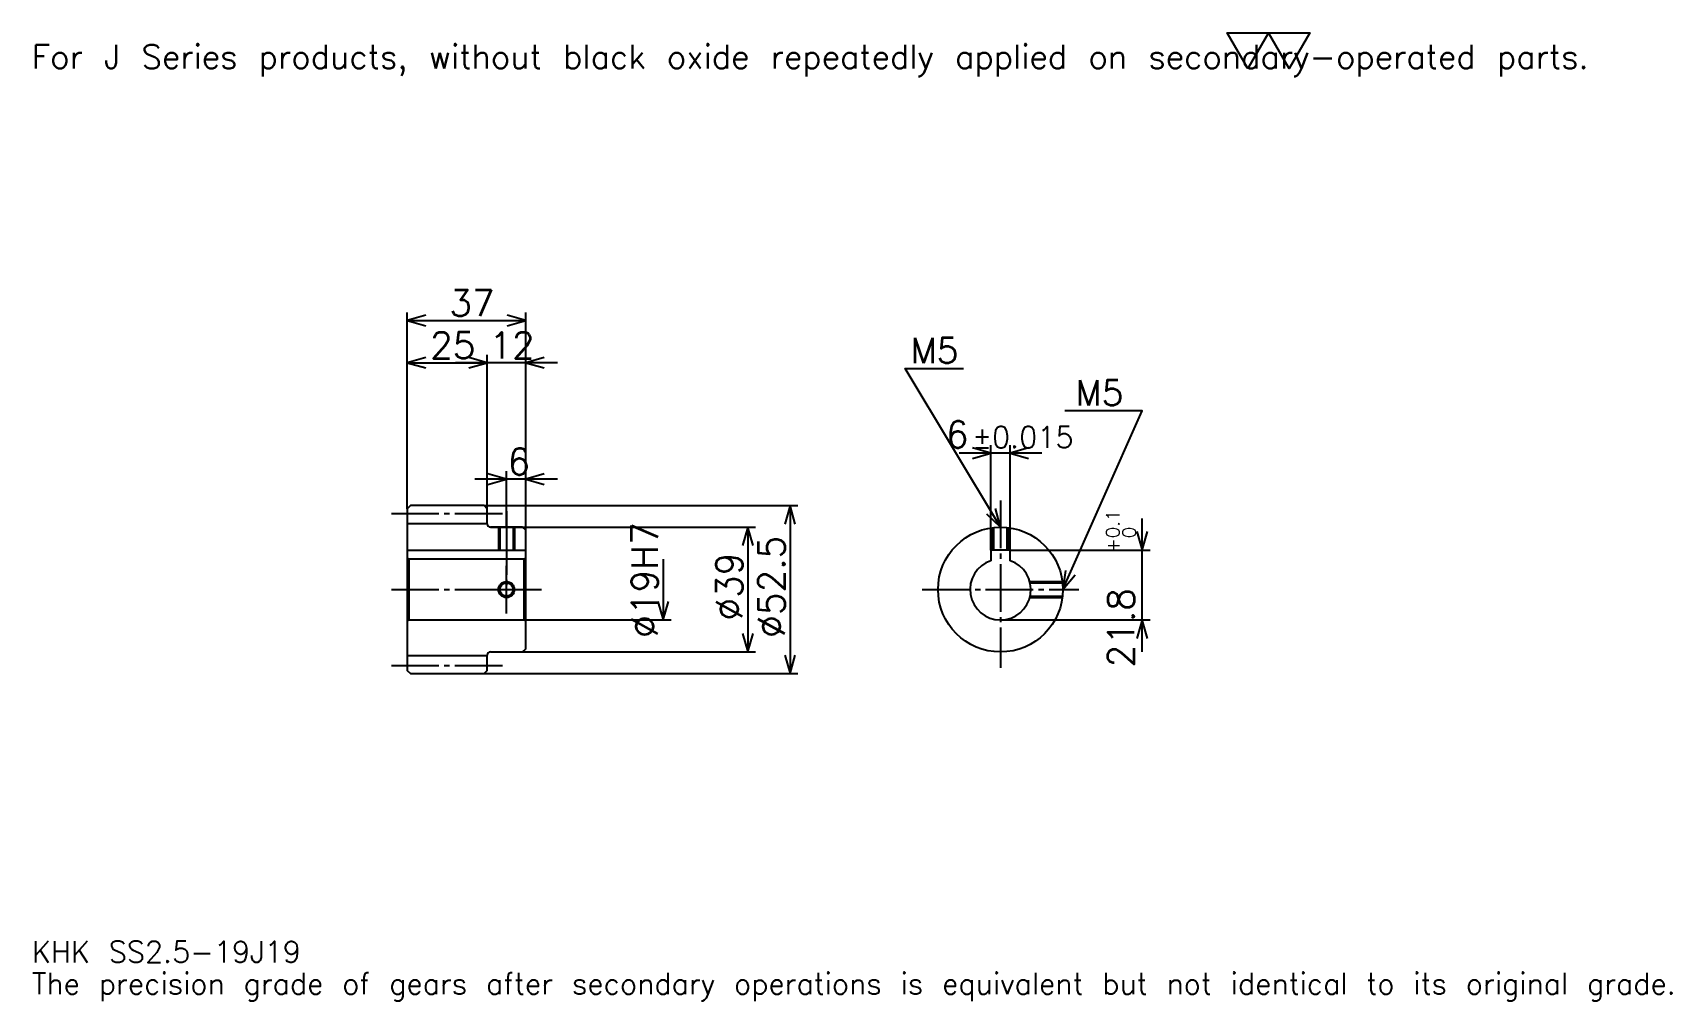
# Model space of a CAD drawing. Extents: x 17 to 529, y 6 to 309.
import ezdxf

# ---------------------------------------------------------------- set-up
doc = ezdxf.new("R2010")
doc.units = 0
doc.linetypes.add('DASHDOT', pattern=[19.826087, 14.869565, -1.652174, 1.652174, -1.652174])
doc.layers.get('0').update_dxf_attribs({"linetype": 'CONTINUOUS'})
doc.layers.add('DASHDOT', color=6, linetype='DASHDOT')
doc.styles.add('KANJI', font='TXT', dxfattribs={"bigfont": 'BIGFONT'})

msp = doc.modelspace()

# ---------------------------------------------------------------- linework, layer by layer
at = {"color": 5}
for p, q in [((133.826096, 160.902176), (133.826096, 221.206528)), ((170.826096, 160.902176), (170.826096, 221.206528)), ((133.826096, 218.728271), (170.826096, 218.728271)), ((133.826096, 205.510864), (158.826096, 205.510864)), ((180.739136, 205.510864), (148.913055, 205.510864)), ((158.826096, 160.902176), (158.826096, 207.989136)), ((316.195679, 146.952179), (316.195679, 179.760864)), ((322.195679, 146.952179), (322.195679, 179.760864)), ((332.108704, 177.282608), (306.282623, 177.282608)), ((180.739136, 169.163055), (154.913055, 169.163055)), ((164.826096, 160.902176), (164.826096, 171.641312)), ((133.826096, 159.902176), (133.826096, 160.902176)), ((157.826096, 160.902176), (170.826096, 160.902176)), ((158.826096, 159.902176), (158.826096, 160.902176)), ((164.826096, 154.152176), (164.826096, 160.902176)), ((164.826096, 154.152176), (164.826096, 160.902176)), ((170.826096, 160.902176), (255.913055, 160.902176)), ((170.826096, 153.152176), (170.826096, 160.902176)), ((253.434784, 160.902176), (253.434784, 108.402176)), ((159.826096, 154.152176), (170.826096, 154.152176)), ((170.826096, 154.152176), (242.695663, 154.152176)), ((240.217407, 154.152176), (240.217407, 115.152176)), ((363.478271, 115.239136), (363.478271, 156.865219)), ((213.782623, 144.152176), (213.782623, 125.152176)), ((322.195679, 146.952179), (365.956543, 146.952179)), ((170.826096, 125.152176), (216.26088, 125.152176)), ((319.195679, 125.152176), (365.956543, 125.152176)), ((159.826096, 115.152176), (170.826096, 115.152176)), ((170.826096, 115.152176), (242.695663, 115.152176)), ((157.826096, 108.402176), (170.826096, 108.402176)), ((170.826096, 108.402176), (255.913055, 108.402176))]:
    msp.add_line(p, q, dxfattribs=at)
at = {"color": 4}
for p, q in [((133.826096, 155.277176), (158.826096, 155.277176)), ((133.826096, 146.952179), (170.826096, 146.952179)), ((134.326096, 144.152176), (134.326096, 125.152176)), ((170.326096, 144.152176), (170.826096, 144.652176)), ((170.326096, 125.152176), (170.826096, 124.652176)), ((133.826096, 114.027176), (158.826096, 114.027176))]:
    msp.add_line(p, q, dxfattribs=at)
at = {"color": 7}
msp.add_lwpolyline([(396.521729, 297.391296), (390.078247, 308.559998), (415.852173, 308.559998), (409.408691, 297.391296), (402.96521, 308.559998), (396.521729, 297.391296)], dxfattribs=at)
at = {"color": 5}
for points in [[(139.608704, 220.380432), (133.826096, 218.728271), (139.608704, 217.07608)], [(165.043488, 217.07608), (170.826096, 218.728271), (165.043488, 220.380432)], [(139.608704, 207.163055), (133.826096, 205.510864), (139.608704, 203.858704)], [(153.043488, 203.858704), (158.826096, 205.510864), (153.043488, 207.163055)], [(153.043488, 203.858704), (158.826096, 205.510864), (153.043488, 207.163055)], [(176.608704, 207.163055), (170.826096, 205.510864), (176.608704, 203.858704)], [(319.195679, 154.152176), (289.456543, 203.717392), (307.630432, 203.717392)], [(338.695679, 134.652176), (363.478271, 190.5), (339.356506, 190.5)], [(310.413055, 175.630432), (316.195679, 177.282608), (310.413055, 178.934784)], [(327.978271, 178.934784), (322.195679, 177.282608), (327.978271, 175.630432)], [(159.043488, 167.51088), (164.826096, 169.163055), (159.043488, 170.815216)], [(176.608704, 170.815216), (170.826096, 169.163055), (176.608704, 167.51088)], [(255.086975, 155.119568), (253.434784, 160.902176), (251.782623, 155.119568)], [(314.803802, 158.260681), (319.195679, 154.152176), (317.637268, 159.960754)], [(241.869568, 148.369568), (240.217407, 154.152176), (238.565216, 148.369568)], [(361.826111, 152.734787), (363.478271, 146.952179), (365.130432, 152.734787)], [(339.531006, 140.60788), (338.695679, 134.652176), (342.551331, 139.267609)], [(212.130432, 130.934784), (213.782623, 125.152176), (215.434784, 130.934784)], [(365.130432, 119.369568), (363.478271, 125.152176), (361.826111, 119.369568)], [(238.565216, 120.934784), (240.217407, 115.152176), (241.869568, 120.934784)], [(251.782623, 114.184784), (253.434784, 108.402176), (255.086975, 114.184784)]]:
    msp.add_lwpolyline(points, dxfattribs=at)
at = {"color": 4}
for points in [[(158.826096, 155.152176), (158.826096, 159.902176), (157.826096, 160.902176), (134.826096, 160.902176), (133.826096, 159.902176), (133.826096, 124.652176)], [(159.826096, 115.152176), (169.826096, 115.152176), (170.826096, 116.152176), (170.826096, 153.152176), (169.826096, 154.152176), (159.826096, 154.152176)], [(162.326096, 154.152176), (162.326096, 146.952179)], [(162.761093, 154.152176), (162.761093, 146.952179)], [(166.891098, 154.152176), (166.891098, 146.952179)], [(167.326096, 154.152176), (167.326096, 146.952179)], [(316.695679, 146.952179), (316.695679, 153.991257)], [(317.130676, 146.952179), (317.130676, 154.042526)], [(321.260681, 146.952179), (321.260681, 154.042526)], [(321.695679, 146.952179), (321.695679, 153.991257)], [(133.826096, 124.652176), (134.326096, 125.152176), (170.326096, 125.152176), (170.326096, 144.152176), (134.326096, 144.152176), (133.826096, 144.652176)], [(322.195679, 143.666046), (322.195679, 146.952179), (316.195679, 146.952179), (316.195679, 143.666046)], [(328.360809, 137.152176), (338.534729, 137.152176)], [(328.468506, 136.717178), (338.585999, 136.717178)], [(328.360809, 132.152176), (338.534729, 132.152176)], [(328.468506, 132.587173), (338.585999, 132.587173)], [(133.826096, 124.652176), (133.826096, 109.402176), (134.826096, 108.402176), (157.826096, 108.402176), (158.826096, 109.402176), (158.826096, 114.152176)]]:
    msp.add_lwpolyline(points, dxfattribs=at)
for centre, radius in [((319.195679, 134.652176), 19.5), ((164.826096, 134.652176), 2.065)]:
    msp.add_circle(centre, radius, dxfattribs=at)
at = {"color": 7}
msp.add_circle((164.826096, 134.652176), 2.5, dxfattribs=at)
at = {"color": 4}
for centre, radius, start, end in [((159.826096, 155.152176), 1, 180, 270), ((319.195679, 134.652176), 9.5, 108.40848033, 71.59151967), ((159.826096, 114.152176), 1, 90, 180)]:
    msp.add_arc(centre, radius, start, end, dxfattribs=at)
at = {"layer": 'DASHDOT', "color": 7}
for p, q in [((319.195679, 162.41304), (319.195679, 110.195656)), ((128.869568, 158.402176), (163.782623, 158.402176)), ((164.826096, 154.152176), (164.826096, 134.652176)), ((128.869568, 134.652176), (175.782623, 134.652176)), ((294.739136, 134.652176), (343.652161, 134.652176)), ((128.869568, 110.902176), (163.782623, 110.902176))]:
    msp.add_line(p, q, dxfattribs=at)
for points in [[(164.826096, 159.108704), (164.826096, 141.995651)], [(164.826096, 127.195656), (164.826096, 142.108704)], [(157.369568, 134.652176), (172.282623, 134.652176)]]:
    msp.add_lwpolyline(points, dxfattribs=at)

# ---------------------------------------------------------------- texts
at = {"color": 7, "style": 'KANJI'}
for s, height, p in [('For J Series products, without black oxide repeatedly applied on secondary-operated parts.', 7.434783, (16.52174, 297.391296)), ('37', 8.26087, (146.956528, 220.050003)), ('25', 8.26087, (140.956528, 206.832611)), ('12', 8.26087, (159.456528, 206.832611)), ('M5', 7.930435, (291.108704, 205.369568)), ('M5', 7.930435, (342.660889, 192.152176)), ('6', 8.26087, (302.143616, 178.934784)), ('%%p0.015', 6.608696, (310.320862, 178.934784)), ('6', 8.26087, (165.141312, 170.484787)), ('KHK SS2.5-19J19', 6.608696, (16.52174, 18.173914)), ('The precision grade of gears after secondary operations is equivalent but not identical to its original grade.', 6.608696, (16.52174, 8.26087))]:
    msp.add_text(s, height=height, dxfattribs=at).set_placement(p)
for s, height, p in [('%%c19H7', 8.26087, (212.130432, 119.576088)), ('0.1', 4.130435, (356.373901, 150.699875)), ('0', 4.130435, (361.495667, 150.699875)), ('%%c52.5', 8.26087, (251.782623, 119.576088)), ('+', 4.130435, (356.373901, 146.073792)), ('%%c39', 8.26087, (238.565216, 124.945656)), ('21.8', 8.26087, (361, 110.317474))]:
    msp.add_text(s, height=height, rotation=90, dxfattribs=at).set_placement(p)

doc.saveas('drawing.dxf')
